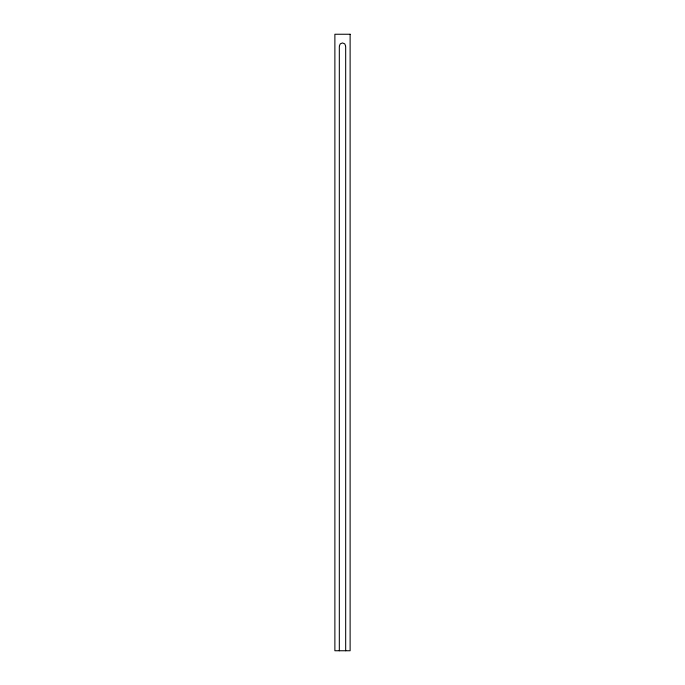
<?xml version="1.0" encoding="UTF-8"?>
<svg xmlns="http://www.w3.org/2000/svg" width="685" height="685" viewBox="0 0 685 685"><rect width="100%" height="100%" fill="white"/><g stroke="black" fill="none" stroke-linecap="round" stroke-linejoin="round"><path stroke-width="1.03" d="M339.323 46.109L340.257 43.857L342.5 42.932L344.743 43.857L345.677 46.109M345.677 46.751L345.677 650.75M339.323 46.751L339.323 650.75M350.121 34.25L334.879 34.25L334.879 650.75L350.121 650.75L350.121 34.25"/></g></svg>
